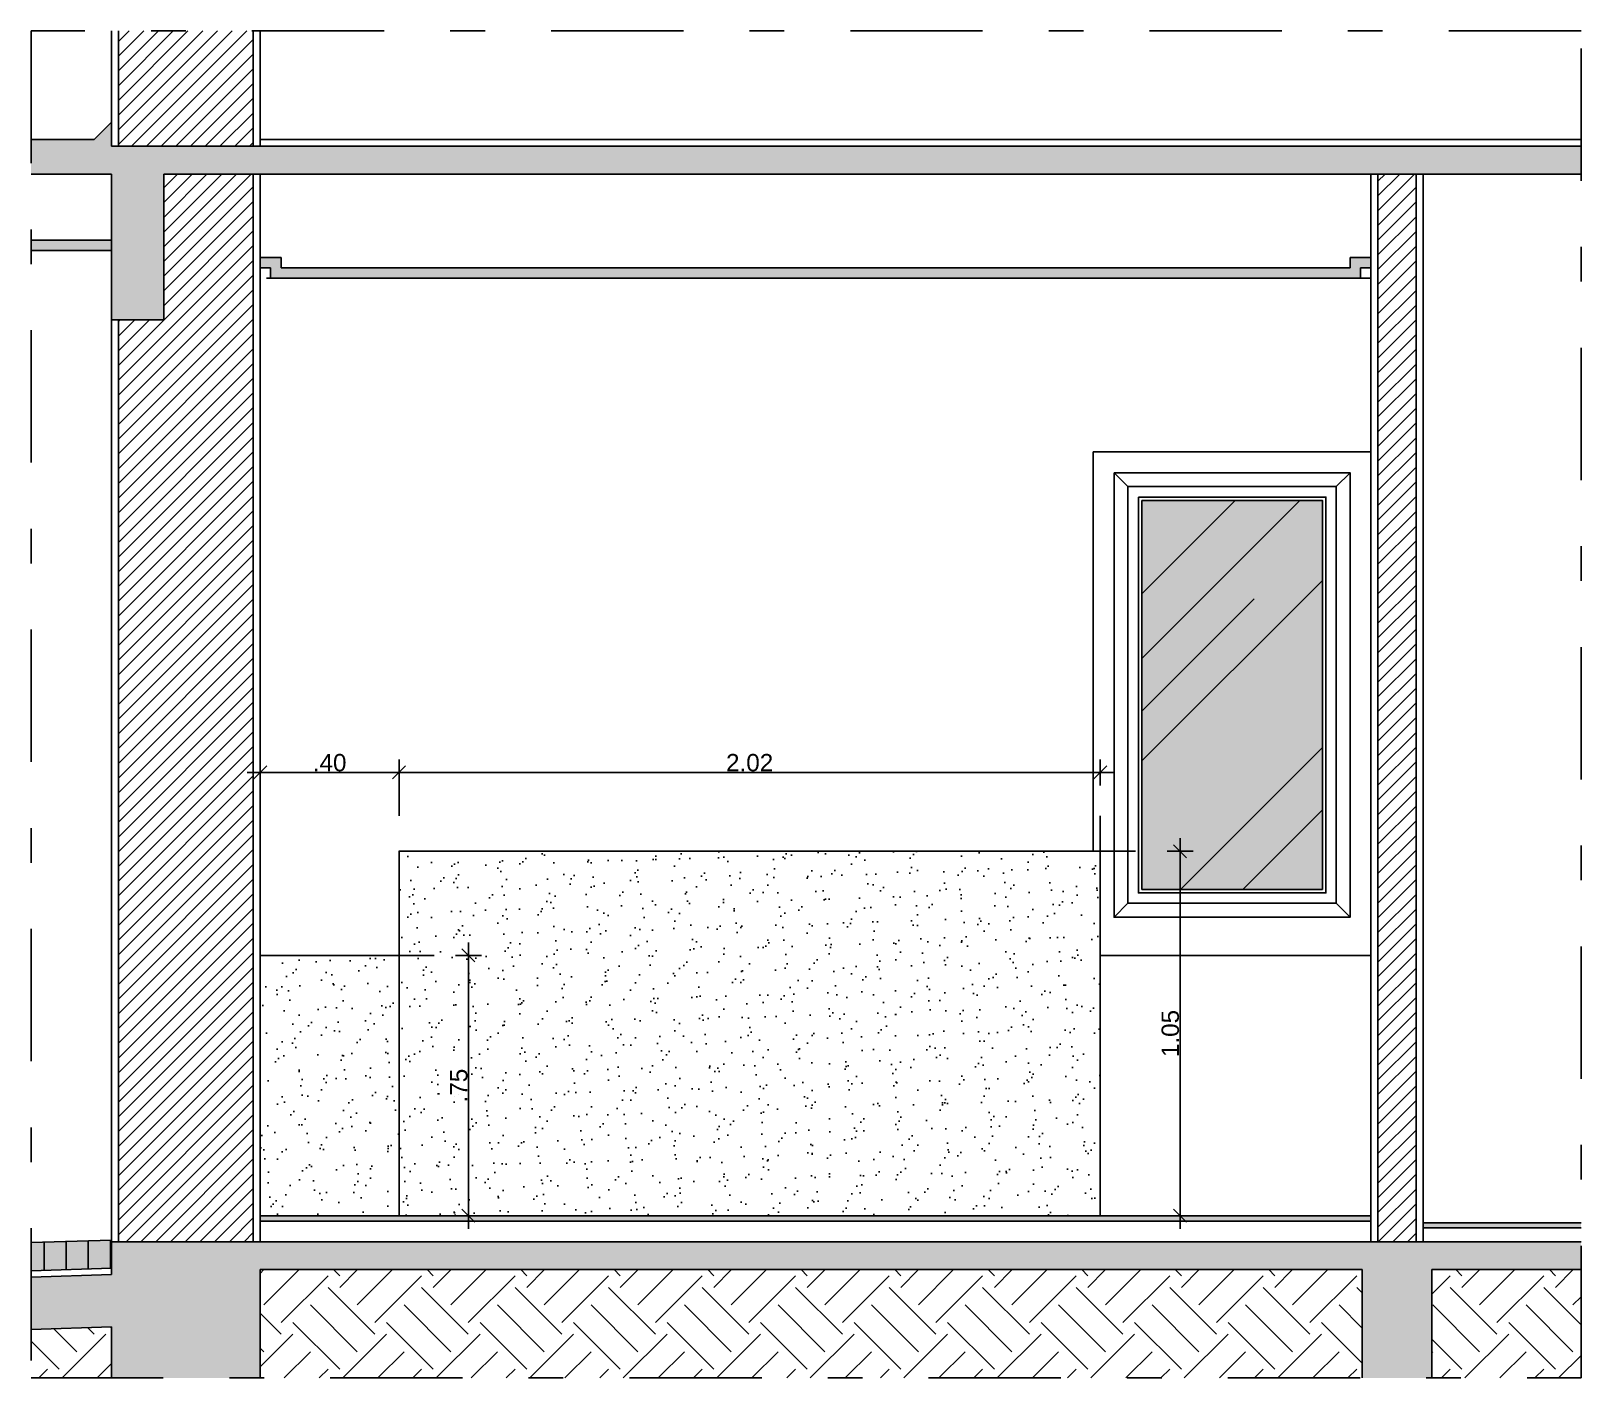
# Model space of a CAD drawing. Header units: millimetres. Extents: x 1999 to 2304, y 1614 to 1800.
# Drawn here: x 2280.299 to 2284.764, y 1625.845 to 1629.724 of the extents above; entities that cross this region are included whole.
import ezdxf

# ---------------------------------------------------------------- set-up
doc = ezdxf.new("R2010")
doc.units = ezdxf.units.MM
doc.header["$LTSCALE"] = 0.03
doc.header["$PDMODE"] = 34
doc.linetypes.add('DASHDOT', pattern=[25.4, 12.7, -6.35, 0, -6.35])
doc.linetypes.add('HIDDEN', pattern=[9.525, 6.35, -3.175])
for name, color, linetype in [('BANCADAS', 5, 'Continuous'), ('COTA', 250, 'Continuous'), ('COTA Especificações', 250, 'Continuous'), ('Layout', 6, 'Continuous'), ('PL09', 9, 'Continuous'), ('PL1', 1, 'Continuous'), ('PL2', 2, 'Continuous'), ('PL250', 250, 'Continuous'), ('PL251', 251, 'Continuous'), ('PL3', 3, 'Continuous'), ('PL6', 6, 'Continuous')]:
    doc.layers.add(name, color=color, linetype=linetype)
doc.styles.get("Standard").update_dxf_attribs({"font": 'arial.ttf'})
doc.dimstyles.new('TICK01', dxfattribs={"dimscale": 0, "dimtxt": 2, "dimasz": 1.5, "dimexe": 0.18, "dimexo": 0.06, "dimgap": 0.09, "dimtad": 1, "dimzin": 4, "dimdsep": 46, "dimtxsty": 'Standard', "dimblk": 'TICK1', "dimcen": 0.09, "dimclrd": 256, "dimclre": 256, "dimclrt": 4, "dimaunit": 1, "dimadec": 0, "dimazin": 0, "dimtfac": 1, "dimtix": 1, "dimtmove": 2, "dimatfit": 3, "dimldrblk": 'TICK1', "dimfxl": 1, "dimtolj": 1, "dimtzin": 12, "dimarcsym": 0})
pattern_1 = [(50, (-130.71784, -9.83874), (0.145747735, -0.0127512684), [0.01524, -0.16764]), (355, (-130.71784, -9.83874), (-0.028194737, 0.152845476), [0.012192, -0.134112467]), (100.4514447, (-130.7057, -9.83981), (0.117552998, 0.1400942015), [0.012952007, -0.142472196]), (46.1842, (-130.71784, -9.7981), (0.216863233, -0.033633862), [0.02286, -0.25146]), (96.635558, (-130.69977, -9.8009), (0.189923307, 0.1979409), [0.019428019, -0.213708487]), (351.184151, (-130.71784, -9.7981), (0.189923307, 0.1979409), [0.018287974, -0.201167786]), (21, (-130.69752, -9.80826), (0.121291513, -0.0818121585), [0.01524, -0.16764]), (326, (-130.69752, -9.80826), (0.049441623, 0.147350373), [0.012192, -0.134112]), (71.451445, (-130.68741, -9.81508), (0.1707331354, 0.065538215), [0.012952007, -0.14247195]), (37.5, (-130.71784, -9.838745), (0.0024708826, 0.0676440311), [0, -0.1324864, 0, -0.136144, 0, -0.13462]), (7.5, (-130.71784, -9.838745), (0.05345573, 0.0801444599), [0, -0.0776224, 0, -0.1294384, 0, -0.051308]), (327.5, (-130.763155, -9.838745), (0.1084724761, -0.0045829952), [0, -0.0508, 0, -0.158496, 0, -0.210312]), (317.5, (-130.78348, -9.838745), (0.118503345, 0.0203411928), [0, -0.06604, 0, -0.1052576, 0, -0.149352])]

# ---------------------------------------------------------------- blocks, each defined once
blk = doc.blocks.new('TICK1')
for p, q in [((-1, 0), (1, 0)), ((0.5, 0.5), (-0.5, -0.5)), ((0, 1), (0, -1))]:
    blk.add_line(p, q)
blk = doc.blocks.new('*D659')
at = {"layer": 'COTA Especificações', "linetype": 'HIDDEN', "lineweight": -2, "ltscale": 0.1, "transparency": 16777216}
for p, q in [((2280.9592, 1627.0636), (2280.9592, 1627.5935)), ((2281.3592, 1627.0636), (2281.3592, 1627.5935))]:
    blk.add_line(p, q, dxfattribs=at)
at = {"layer": 'COTA Especificações', "lineweight": -2, "ltscale": 0.1, "transparency": 16777216}
blk.add_line((2280.9967, 1627.589), (2281.3217, 1627.589), dxfattribs=at)
at = {"layer": 'DEFPOINTS', "color": 0, "ltscale": 0.1, "transparency": 16777216}
for p in [(2281.3592, 1627.589), (2280.9592, 1627.0621), (2281.3592, 1627.0621)]:
    blk.add_point(p, dxfattribs=at)
at = {"layer": 'COTA Especificações', "lineweight": -2, "ltscale": 0.1, "transparency": 16777216, "xscale": 0.03749999999999998, "yscale": 0.03749999999999998, "zscale": 0.03749999999999998, "rotation": 180}
blk.add_blockref('TICK1', (2280.9592, 1627.589), dxfattribs=at)
at = {"layer": 'COTA Especificações', "lineweight": -2, "ltscale": 0.1, "transparency": 16777216, "xscale": 0.03749999999999998, "yscale": 0.03749999999999998, "zscale": 0.03749999999999998}
blk.add_blockref('TICK1', (2281.3592, 1627.589), dxfattribs=at)
at = {"layer": 'COTA Especificações', "color": 4, "ltscale": 0.1, "transparency": 16777216, "insert": (2281.1592, 1627.6168), "char_height": 0.05, "attachment_point": 5}
blk.add_mtext('\\A1;.40', dxfattribs=at)
blk = doc.blocks.new('*D660')
at = {"layer": 'COTA Especificações', "linetype": 'HIDDEN', "lineweight": -2, "ltscale": 0.1, "transparency": 16777216}
for p, q in [((2281.3592, 1627.0636), (2281.3592, 1627.5935)), ((2283.3792, 1627.3636), (2283.3792, 1627.5935))]:
    blk.add_line(p, q, dxfattribs=at)
at = {"layer": 'COTA Especificações', "lineweight": -2, "ltscale": 0.1, "transparency": 16777216}
blk.add_line((2281.3967, 1627.589), (2283.3417, 1627.589), dxfattribs=at)
at = {"layer": 'DEFPOINTS', "color": 0, "ltscale": 0.1, "transparency": 16777216}
for p in [(2283.3792, 1627.589), (2283.3792, 1627.3621), (2281.3592, 1627.0621)]:
    blk.add_point(p, dxfattribs=at)
at = {"layer": 'COTA Especificações', "lineweight": -2, "ltscale": 0.1, "transparency": 16777216, "xscale": 0.03749999999999998, "yscale": 0.03749999999999998, "zscale": 0.03749999999999998, "rotation": 180}
blk.add_blockref('TICK1', (2281.3592, 1627.589), dxfattribs=at)
at = {"layer": 'COTA Especificações', "lineweight": -2, "ltscale": 0.1, "transparency": 16777216, "xscale": 0.03749999999999998, "yscale": 0.03749999999999998, "zscale": 0.03749999999999998}
blk.add_blockref('TICK1', (2283.3792, 1627.589), dxfattribs=at)
at = {"layer": 'COTA Especificações', "color": 4, "ltscale": 0.1, "transparency": 16777216, "insert": (2282.3692, 1627.6168), "char_height": 0.05, "attachment_point": 5}
blk.add_mtext('\\A1;2.02', dxfattribs=at)
blk = doc.blocks.new('*D661')
at = {"layer": 'COTA Especificações', "linetype": 'HIDDEN', "lineweight": -2, "ltscale": 0.1, "transparency": 16777216}
for p, q in [((2283.3807, 1627.3621), (2283.6136, 1627.3621)), ((2283.3807, 1626.3121), (2283.6136, 1626.3121))]:
    blk.add_line(p, q, dxfattribs=at)
at = {"layer": 'COTA Especificações', "lineweight": -2, "ltscale": 0.1, "transparency": 16777216}
blk.add_line((2283.6091, 1627.3246), (2283.6091, 1626.3496), dxfattribs=at)
at = {"layer": 'DEFPOINTS', "color": 0, "ltscale": 0.1, "transparency": 16777216}
for p in [(2283.3792, 1627.3621), (2283.3792, 1626.3121), (2283.6091, 1626.3121)]:
    blk.add_point(p, dxfattribs=at)
at = {"layer": 'COTA Especificações', "lineweight": -2, "ltscale": 0.1, "transparency": 16777216, "xscale": 0.03749999999999998, "yscale": 0.03749999999999998, "zscale": 0.03749999999999998}
for p, rotation in [((2283.6091, 1627.3621), 90), ((2283.6091, 1626.3121), 270)]:
    blk.add_blockref('TICK1', p, dxfattribs=dict(at, rotation=rotation))
at = {"layer": 'COTA Especificações', "color": 4, "ltscale": 0.1, "transparency": 16777216, "insert": (2283.5813, 1626.8371), "char_height": 0.05, "attachment_point": 5, "rotation": 90}
blk.add_mtext('\\A1;1.05', dxfattribs=at)
blk = doc.blocks.new('*D662')
at = {"layer": 'COTA Especificações', "linetype": 'HIDDEN', "lineweight": -2, "ltscale": 0.1, "transparency": 16777216}
for p, q in [((2281.3607, 1627.0621), (2281.5637, 1627.0621)), ((2281.3607, 1626.3121), (2281.5637, 1626.3121))]:
    blk.add_line(p, q, dxfattribs=at)
at = {"layer": 'COTA Especificações', "lineweight": -2, "ltscale": 0.1, "transparency": 16777216}
blk.add_line((2281.5592, 1627.0246), (2281.5592, 1626.3496), dxfattribs=at)
at = {"layer": 'DEFPOINTS', "color": 0, "ltscale": 0.1, "transparency": 16777216}
for p in [(2281.3592, 1627.0621), (2281.3592, 1626.3121), (2281.5592, 1626.3121)]:
    blk.add_point(p, dxfattribs=at)
at = {"layer": 'COTA Especificações', "lineweight": -2, "ltscale": 0.1, "transparency": 16777216, "xscale": 0.03749999999999998, "yscale": 0.03749999999999998, "zscale": 0.03749999999999998}
for p, rotation in [((2281.5592, 1627.0621), 90), ((2281.5592, 1626.3121), 270)]:
    blk.add_blockref('TICK1', p, dxfattribs=dict(at, rotation=rotation))
at = {"layer": 'COTA Especificações', "color": 4, "ltscale": 0.1, "transparency": 16777216, "insert": (2281.5315, 1626.6871), "char_height": 0.05, "attachment_point": 5, "rotation": 90}
blk.add_mtext('\\A1;.75', dxfattribs=at)

msp = doc.modelspace()

# ---------------------------------------------------------------- hatches: boundary and pattern name
at = {"layer": 'BANCADAS', "linetype": 'HIDDEN', "ltscale": 0.004}
h = msp.add_hatch(dxfattribs=at)
h.set_pattern_fill('AR-SAND', color=251, scale=0.002, angle=90)
h.paths.add_polyline_path([(2283.3792, 1627.3621), (2281.3592, 1627.3621), (2281.3592, 1626.3121), (2283.3792, 1626.3121)])
h = msp.add_hatch(dxfattribs=at)
h.set_pattern_fill('AR-SAND', color=251, scale=0.002, angle=90)
h.paths.add_polyline_path([(2281.3592, 1627.0621), (2280.9592, 1627.0621), (2280.9592, 1626.3121), (2281.3592, 1626.3121)])
at = {"layer": 'COTA', "ltscale": 0.2}
h = msp.add_hatch(dxfattribs=at)
h.set_pattern_fill('AR-CONC', color=256, scale=0.0008)
h.set_pattern_definition(pattern_1)
h.paths.add_polyline_path([(2280.6812, 1629.3121), (2284.7643, 1629.3121), (2284.7643, 1629.3921), (2280.5312, 1629.3921), (2280.5312, 1629.4621), (2280.4812, 1629.4121), (2280.2989, 1629.4121), (2280.2989, 1629.3121), (2280.5312, 1629.3121), (2280.5312, 1628.8921), (2280.6812, 1628.8921)])
h = msp.add_hatch(dxfattribs=at)
h.set_pattern_fill('EARTH', color=256, scale=0.03, angle=45)
h.set_pattern_definition([(45, (-130.71784, -9.83874), (0, 0.269407684), [0.1905, -0.1905]), (45, (-130.76836, -9.78823), (0, 0.269407684), [0.1905, -0.1905]), (45, (-130.81887, -9.73772), (0, 0.269407684), [0.1905, -0.1905]), (135, (-130.81887, -9.70404), (-0.269407684, 0), [0.1905, -0.1905]), (135, (-130.76836, -9.65353), (-0.269407684, 0), [0.1905, -0.1905]), (135, (-130.71784, -9.60301), (-0.269407684, 0), [0.1905, -0.1905])])
h.paths.add_polyline_path([(2284.1342, 1626.1571), (2280.9592, 1626.1571), (2280.9592, 1625.845), (2284.1342, 1625.845)])
h.paths.add_polyline_path([(2280.5312, 1625.9919), (2280.2989, 1625.9844), (2280.2989, 1625.845), (2280.5312, 1625.845)])
h.paths.add_polyline_path([(2284.7643, 1626.1571), (2284.3342, 1626.1571), (2284.3342, 1625.845), (2284.7643, 1625.845)])
at = {"layer": 'PL09'}
h = msp.add_hatch(color=256, dxfattribs=at)
h.dxf.hatch_style = 1
h.paths.add_polyline_path([(2280.5312, 1629.1221), (2280.2989, 1629.1221), (2280.2989, 1629.0921), (2280.5312, 1629.0921)])
h.paths.add_polyline_path([(2281.0192, 1629.0721), (2280.9592, 1629.0721), (2280.9592, 1629.0421), (2280.9892, 1629.0421), (2280.9892, 1629.0121), (2284.1292, 1629.0121), (2284.1292, 1629.0421), (2284.1592, 1629.0421), (2284.1592, 1629.0721), (2284.0992, 1629.0721), (2284.0992, 1629.0421), (2281.0192, 1629.0421)])
h = msp.add_hatch(color=256, dxfattribs=at)
h.dxf.hatch_style = 1
h.paths.add_polyline_path([(2284.0192, 1628.3721), (2283.4992, 1628.3721), (2283.4992, 1627.2521), (2284.0192, 1627.2521)])
h = msp.add_hatch(color=256, dxfattribs=at)
h.dxf.hatch_style = 1
h.paths.add_polyline_path([(2284.1592, 1626.3121), (2280.9592, 1626.3121), (2280.9592, 1626.2971), (2284.1592, 1626.2971)])
h.paths.add_polyline_path([(2284.7643, 1626.2921), (2284.3092, 1626.2921), (2284.3092, 1626.2771), (2284.7643, 1626.2771)])
h = msp.add_hatch(color=256, dxfattribs=at)
h.dxf.hatch_style = 1
h.paths.add_polyline_path([(2280.2989, 1626.2348), (2280.2989, 1626.1539), (2280.5312, 1626.1612), (2280.5312, 1626.2421)])
at = {"layer": 'PL2'}
h = msp.add_hatch(dxfattribs=at)
h.set_pattern_fill('_USER', color=251, scale=0.03, angle=45, pattern_type=0)
h.set_pattern_definition([(45, (-130.717842, -9.838745), (-0.02121320344, 0.02121320344), [])])
h.paths.add_polyline_path([(2280.9392, 1629.7242), (2280.5512, 1629.7242), (2280.5512, 1629.3921), (2280.9392, 1629.3921)])
h.paths.add_polyline_path([(2284.2892, 1629.3121), (2284.1792, 1629.3121), (2284.1792, 1626.2371), (2284.2892, 1626.2371)])
h.paths.add_polyline_path([(2280.9392, 1627.0621), (2280.9392, 1629.3121), (2280.6812, 1629.3121), (2280.6812, 1628.8921), (2280.5512, 1628.8921), (2280.5512, 1626.2371), (2280.9392, 1626.2371), (2280.9392, 1627.0421)])
at = {"layer": 'PL251'}
h = msp.add_hatch(dxfattribs=at)
h.set_pattern_fill('AR-RROOF', color=256, scale=0.02, angle=45)
h.set_pattern_definition([(45, (-130.71784, -9.83874), (0.43105229, 1.14947278), [7.62, -1.016, 2.54, -0.508]), (45, (-130.4197, -9.1814), (-0.83695987, 0.11853938), [1.524, -0.16764, 3.048, -0.381]), (45, (-130.84357, -9.3538), (1.62722241, 2.108564137), [4.064, -0.7112, 2.032, -0.508])])
h.paths.add_polyline_path([(2284.0192, 1628.3721), (2283.4992, 1628.3721), (2283.4992, 1627.2521), (2284.0192, 1627.2521)])
h = msp.add_hatch(dxfattribs=at)
h.set_pattern_fill('ANSI31', color=256, scale=0.02, angle=45)
h.set_pattern_definition([(90, (2098.917484, 1325.27544), (-0.0635, 7e-18), [])])
h.paths.add_polyline_path([(2280.2989, 1626.2348), (2280.2989, 1626.1539), (2280.5312, 1626.1612), (2280.5312, 1626.2421)])
h = msp.add_hatch(dxfattribs=at)
h.set_pattern_fill('AR-CONC', color=256, scale=0.0008)
h.set_pattern_definition(pattern_1)
h.paths.add_polyline_path([(2280.9592, 1626.1571), (2284.1342, 1626.1571), (2284.1342, 1625.845), (2284.3342, 1625.845), (2284.3342, 1626.1571), (2284.7643, 1626.1571), (2284.7643, 1626.2371), (2280.5312, 1626.2371), (2280.5312, 1626.1427), (2280.2989, 1626.1354), (2280.2989, 1625.9844), (2280.5312, 1625.9919), (2280.5312, 1625.845), (2280.9592, 1625.845)])

# ---------------------------------------------------------------- linework, layer by layer
at = {"color": 5, "linetype": 'DASHDOT'}
msp.add_lwpolyline([(2280.2989, 1625.845), (2284.7643, 1625.845), (2284.7643, 1629.7242), (2280.2989, 1629.7242)], close=True, dxfattribs=at)
at = {"layer": 'BANCADAS', "color": 4}
for p, q in [((2281.3592, 1626.3121), (2281.3592, 1627.3621)), ((2283.3792, 1627.3621), (2281.3592, 1627.3621)), ((2283.3792, 1627.3621), (2283.3792, 1626.3121))]:
    msp.add_line(p, q, dxfattribs=at)
at = {"layer": 'BANCADAS', "color": 5}
msp.add_line((2281.3592, 1627.0621), (2280.9592, 1627.0621), dxfattribs=at)
msp.add_line((2281.3592, 1627.0621), (2280.9592, 1627.0621), dxfattribs=at)
at = {"layer": 'BANCADAS', "color": 3}
msp.add_line((2281.3592, 1627.0621), (2281.3592, 1627.0421), dxfattribs=at)
at = {"layer": 'COTA', "ltscale": 0.2}
msp.add_line((2280.9592, 1629.3921), (2280.9592, 1629.7242), dxfattribs=at)
at = {"layer": 'Layout'}
for p, q in [((2280.9892, 1629.0121), (2280.9772, 1629.0121)), ((2284.1292, 1629.0121), (2284.1592, 1629.0121)), ((2283.3592, 1628.5121), (2283.3592, 1627.3621)), ((2283.3592, 1628.5121), (2284.1592, 1628.5121)), ((2284.1592, 1627.0621), (2283.3792, 1627.0621))]:
    msp.add_line(p, q, dxfattribs=at)
at = {"layer": 'PL1'}
for p, q in [((2284.1342, 1626.1571), (2280.9592, 1626.1571)), ((2280.9592, 1626.1571), (2280.9592, 1625.845)), ((2284.1342, 1626.1571), (2284.1342, 1625.845)), ((2284.7643, 1626.1571), (2284.3342, 1626.1571)), ((2284.3342, 1626.1571), (2284.3342, 1625.845)), ((2280.2989, 1625.9844), (2280.5312, 1625.9919)), ((2280.5312, 1625.9919), (2280.5312, 1625.845))]:
    msp.add_line(p, q, dxfattribs=at)
at = {"layer": 'PL2'}
for p, q in [((2280.5312, 1629.3921), (2280.5312, 1629.7242)), ((2280.5312, 1629.4621), (2280.4812, 1629.4121)), ((2280.2989, 1629.4121), (2280.4812, 1629.4121)), ((2284.7643, 1629.3921), (2280.5312, 1629.3921)), ((2284.7643, 1629.4121), (2280.9592, 1629.4121)), ((2280.5312, 1629.3121), (2280.2989, 1629.3121)), ((2280.2989, 1629.3121), (2280.5312, 1629.3121)), ((2280.5312, 1629.3121), (2280.5312, 1626.1427)), ((2284.7643, 1629.3121), (2280.6812, 1629.3121)), ((2280.6812, 1628.8921), (2280.6812, 1629.3121)), ((2280.9592, 1629.3121), (2280.9592, 1627.0621)), ((2284.1592, 1629.3121), (2284.1592, 1626.2371)), ((2284.3092, 1629.3121), (2284.3092, 1626.2371)), ((2280.5312, 1628.8921), (2280.6812, 1628.8921)), ((2280.9592, 1627.0621), (2280.9592, 1626.2371)), ((2284.1592, 1626.2971), (2280.9592, 1626.2971)), ((2284.7643, 1626.2771), (2284.3092, 1626.2771)), ((2284.7643, 1626.2371), (2280.5312, 1626.2371)), ((2280.2989, 1626.1539), (2280.5312, 1626.1612)), ((2280.2989, 1626.1354), (2280.5312, 1626.1427))]:
    msp.add_line(p, q, dxfattribs=at)
at = {"layer": 'PL2', "color": 6}
for p, q in [((2280.5512, 1629.3921), (2280.5512, 1629.7242)), ((2280.9392, 1629.3921), (2280.9392, 1629.7242)), ((2280.9392, 1629.3121), (2280.9392, 1627.0621)), ((2284.1792, 1629.3121), (2284.1792, 1626.2371)), ((2284.2892, 1629.3121), (2284.2892, 1626.2371)), ((2280.5512, 1628.8921), (2280.5512, 1626.2371)), ((2280.9392, 1627.0697), (2280.9392, 1626.2371))]:
    msp.add_line(p, q, dxfattribs=at)
at = {"layer": 'PL250'}
for p, q in [((2283.4592, 1628.4121), (2283.4192, 1628.4521)), ((2284.0592, 1628.4121), (2284.0992, 1628.4521)), ((2283.4592, 1627.2121), (2283.4192, 1627.1721)), ((2284.0592, 1627.2121), (2284.0992, 1627.1721))]:
    msp.add_line(p, q, dxfattribs=at)
msp.add_lwpolyline([(2283.4892, 1628.3821), (2284.0292, 1628.3821), (2284.0292, 1627.2421), (2283.4892, 1627.2421)], close=True, dxfattribs=at)
at = {"layer": 'PL3'}
for p, q in [((2280.2989, 1629.1221), (2280.5312, 1629.1221)), ((2280.2989, 1629.0921), (2280.5312, 1629.0921)), ((2280.9592, 1629.0721), (2281.0192, 1629.0721)), ((2281.0192, 1629.0421), (2281.0192, 1629.0721)), ((2284.0992, 1629.0421), (2284.0992, 1629.0721)), ((2284.1592, 1629.0721), (2284.0992, 1629.0721)), ((2280.9592, 1629.0421), (2280.9892, 1629.0421)), ((2280.9892, 1629.0121), (2280.9892, 1629.0421)), ((2284.0992, 1629.0421), (2281.0192, 1629.0421)), ((2284.1292, 1629.0121), (2284.1292, 1629.0421)), ((2284.1592, 1629.0421), (2284.1292, 1629.0421)), ((2284.1292, 1629.0121), (2280.9892, 1629.0121)), ((2284.1592, 1626.3121), (2280.9592, 1626.3121)), ((2284.7643, 1626.2921), (2284.3092, 1626.2921)), ((2280.2989, 1626.2348), (2280.5312, 1626.2421))]:
    msp.add_line(p, q, dxfattribs=at)
at = {"layer": 'PL6'}
for points in [[(2283.4192, 1628.4521), (2284.0992, 1628.4521), (2284.0992, 1627.1721), (2283.4192, 1627.1721)], [(2283.4592, 1628.4121), (2284.0592, 1628.4121), (2284.0592, 1627.2121), (2283.4592, 1627.2121)], [(2283.4992, 1628.3721), (2284.0192, 1628.3721), (2284.0192, 1627.2521), (2283.4992, 1627.2521)]]:
    msp.add_lwpolyline(points, close=True, dxfattribs=at)

# ---------------------------------------------------------------- dimensions: what is measured, and where the dimension line sits
at = {"layer": 'COTA Especificações', "ltscale": 0.1}
for base, p1, p2, picture, middle in [((2281.3592, 1627.589), (2280.9592, 1627.0621), (2281.3592, 1627.0621), '*D659', (2281.1592, 1627.6168)), ((2283.3792, 1627.589), (2281.3592, 1627.0621), (2283.3792, 1627.3621), '*D660', (2282.3692, 1627.6168))]:
    dim = msp.add_linear_dim(base=base, p1=p1, p2=p2, dimstyle='TICK01', override={"dimscale": 0.025}, dxfattribs=at)
    dim.commit()
    dim.dimension.update_dxf_attribs({"geometry": picture, "text_midpoint": middle})
for base, p1, p2, picture, middle in [((2283.6091, 1626.3121), (2283.3792, 1627.3621), (2283.3792, 1626.3121), '*D661', (2283.5813, 1626.8371)), ((2281.5592, 1626.3121), (2281.3592, 1627.0621), (2281.3592, 1626.3121), '*D662', (2281.5315, 1626.6871))]:
    dim = msp.add_linear_dim(base=base, p1=p1, p2=p2, angle=90, dimstyle='TICK01', override={"dimscale": 0.025}, dxfattribs=at)
    dim.commit()
    dim.dimension.update_dxf_attribs({"geometry": picture, "text_midpoint": middle})

doc.saveas('drawing.dxf')
